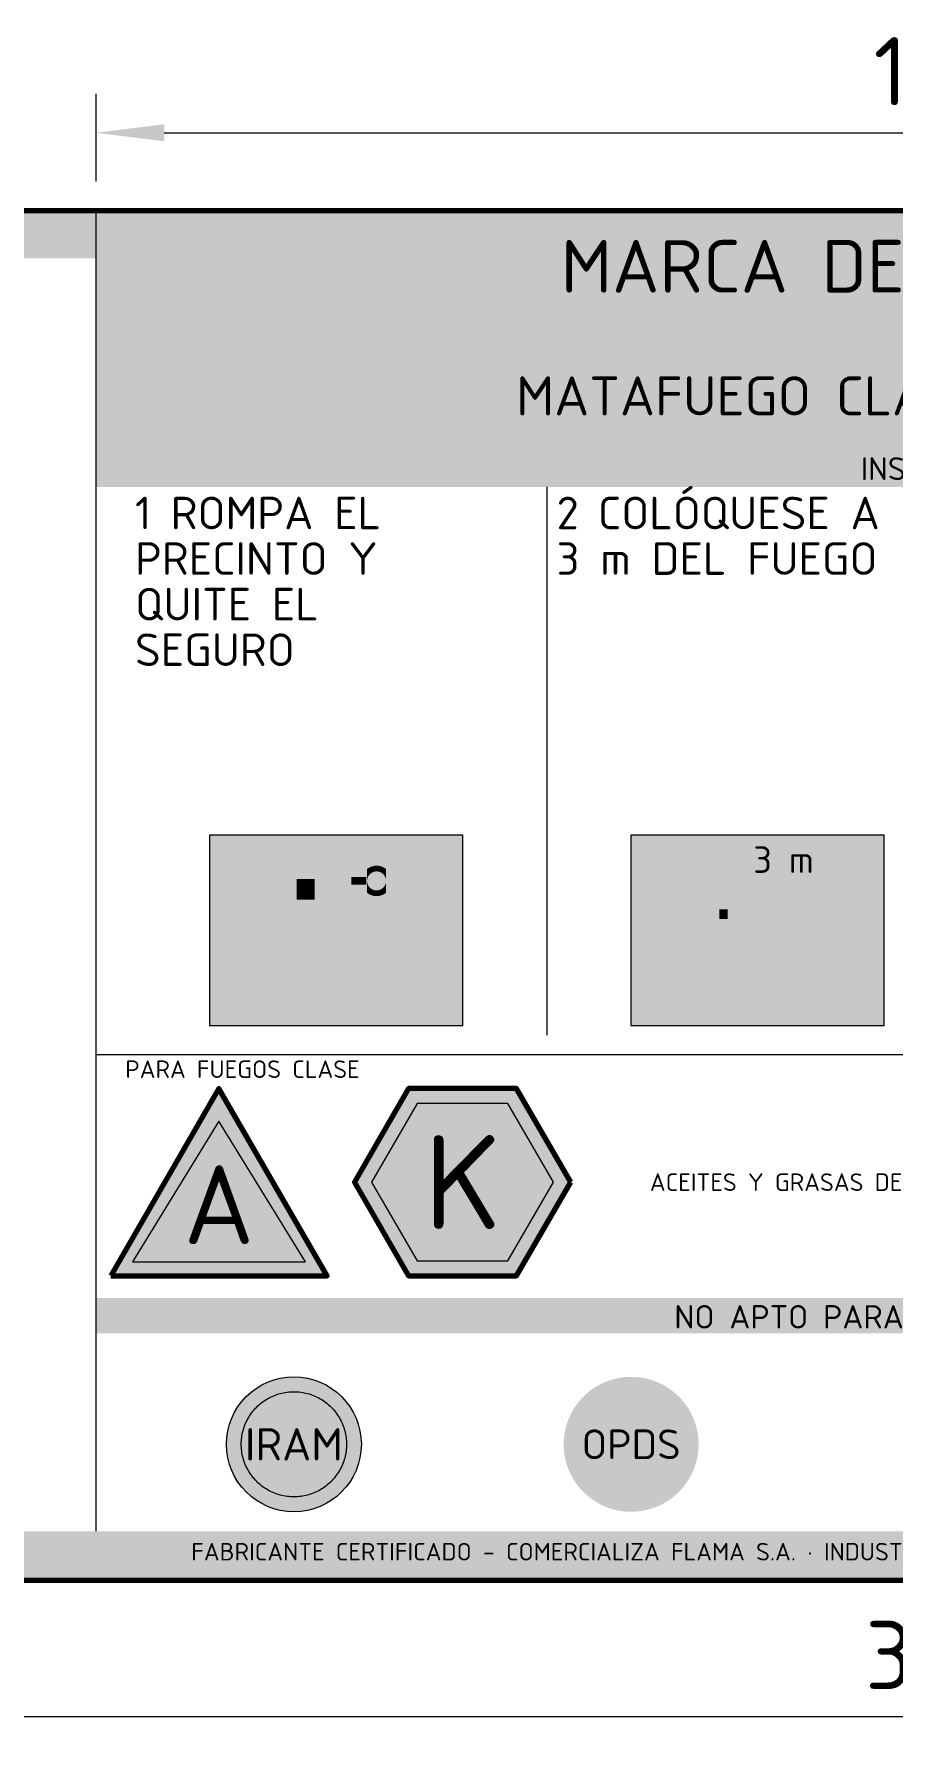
# Model space of a CAD drawing. Header units: millimetres. Extents: x 0 to 2382, y 0 to 420.
# Drawn here: x 1914.1 to 1958.1, y 254.4 to 342.7 of the extents above; entities that cross this region are included whole.
import ezdxf
from ezdxf.enums import TextEntityAlignment as Align

# ---------------------------------------------------------------- set-up
doc = ezdxf.new("R2010")
doc.units = ezdxf.units.MM
for name, color, linetype, lineweight in [('01-VISIBLE', 7, 'CONTINUOUS', 70), ('04-COTA', 3, 'CONTINUOUS', 18), ('08-FINA', 5, 'CONTINUOUS', 18), ('13-GRAFICA', 30, 'CONTINUOUS', 18)]:
    doc.layers.add(name, color=color, linetype=linetype, lineweight=lineweight)
doc.styles.add('ISO3098', font='isocpeur.ttf')
doc.dimstyles.new('FLAMA-IRAM', dxfattribs={"dimtxt": 3.5, "dimasz": 3.5, "dimexe": 2, "dimexo": 1.5, "dimgap": 1, "dimtad": 1, "dimdec": 1, "dimtxsty": 'ISO3098', "dimblk": 'IRAM_FLECHA', "dimblk1": 'IRAM_FLECHA', "dimblk2": 'IRAM_FLECHA', "dimcen": 2.5, "dimclrd": 256, "dimclre": 256, "dimclrt": 256, "dimazin": 3, "dimtfac": 1, "dimtmove": 0, "dimatfit": 3, "dimlwd": 18, "dimlwe": 18})

# ---------------------------------------------------------------- blocks, each defined once
blk = doc.blocks.new('IRAM_FLECHA')
blk.add_solid([(0, 0), (-1, 0.125), (-1, -0.125)])

msp = doc.modelspace()

# ---------------------------------------------------------------- hatches: boundary and pattern name
at = {"layer": '13-GRAFICA', "true_color": 0xffd200}
h = msp.add_hatch(color=7, dxfattribs=at)
h.dxf.hatch_style = 1
h.paths.add_polyline_path([(1917.232, 331.197), (1917.232, 333.632), (1872.465, 333.632), (1872.465, 331.197)])
h = msp.add_hatch(color=7, dxfattribs=at)
h.dxf.hatch_style = 1
h.paths.add_polyline_path([(2006.768, 321.332), (2006.768, 333.632), (1917.232, 333.632), (1917.232, 321.332)])
at = {"layer": '13-GRAFICA', "true_color": 0x191919}
h = msp.add_hatch(color=7, dxfattribs=at)
h.dxf.hatch_style = 1
h.paths.add_polyline_path([(2006.768, 319.46), (2006.768, 321.332), (1917.232, 321.332), (1917.232, 319.46)])
at = {"layer": '13-GRAFICA', "true_color": 0xffffff}
h = msp.add_hatch(color=7, dxfattribs=at)
h.dxf.hatch_style = 1
h.paths.add_polyline_path([(1936.049, 291.836), (1936.049, 301.586), (1923.049, 301.586), (1923.049, 291.836)])
h = msp.add_hatch(color=7, dxfattribs=at)
h.dxf.hatch_style = 1
h.paths.add_polyline_path([(1957.683, 291.836), (1957.683, 301.586), (1944.683, 301.586), (1944.683, 291.836)])
at = {"layer": '13-GRAFICA', "true_color": 0x191919}
h = msp.add_hatch(color=7, dxfattribs=at)
h.dxf.hatch_style = 1
h.paths.add_polyline_path([(1947.643, 292.835), (1947.644, 292.805), (1947.642, 292.776), (1947.637, 292.746), (1947.629, 292.717), (1947.618, 292.689), (1947.605, 292.663), (1947.589, 292.637), (1947.571, 292.614), (1947.551, 292.592), (1947.528, 292.572), (1947.504, 292.555), (1947.478, 292.54), (1947.451, 292.528), (1947.422, 292.518), (1947.393, 292.512), (1947.364, 292.508), (1947.334, 292.507), (1947.304, 292.509), (1947.275, 292.514), (1947.246, 292.522), (1947.218, 292.532), (1947.191, 292.546), (1947.166, 292.562), (1947.142, 292.58), (1947.12, 292.6), (1947.101, 292.623), (1947.084, 292.647), (1947.069, 292.673), (1947.056, 292.7), (1947.047, 292.728), (1946.389, 295.055), (1945.888, 292.747), (1945.88, 292.718), (1945.869, 292.69), (1945.856, 292.663), (1945.84, 292.638), (1945.822, 292.614), (1945.802, 292.592), (1945.779, 292.573), (1945.755, 292.555), (1945.729, 292.54), (1945.702, 292.528), (1945.674, 292.519), (1945.645, 292.512), (1945.615, 292.508), (1945.585, 292.507), (1945.555, 292.509), (1945.526, 292.514), (1945.497, 292.522), (1945.469, 292.532), (1945.442, 292.546), (1945.417, 292.561), (1945.393, 292.58), (1945.372, 292.6), (1945.352, 292.622), (1945.335, 292.647), (1945.32, 292.673), (1945.307, 292.7), (1945.298, 292.728), (1945.291, 292.757), (1945.287, 292.787), (1945.286, 292.817), (1945.288, 292.846), (1945.293, 292.876), (1945.993, 296.094), (1945.99, 296.098), (1945.971, 296.134), (1945.956, 296.172), (1945.944, 296.212), (1945.937, 296.252), (1945.933, 296.293), (1945.933, 296.334), (1946.086, 298.92), (1946.09, 298.961), (1946.098, 299.001), (1946.111, 299.04), (1946.127, 299.078), (1946.146, 299.114), (1946.17, 299.148), (1946.196, 299.179), (1946.225, 299.208), (1946.257, 299.234), (1946.292, 299.256), (1946.328, 299.275), (1946.33, 299.276), (1946.301, 299.302), (1946.261, 299.346), (1946.225, 299.394), (1946.195, 299.445), (1946.169, 299.499), (1946.149, 299.555), (1946.135, 299.613), (1946.126, 299.672), (1946.123, 299.732), (1946.126, 299.791), (1946.135, 299.85), (1946.149, 299.908), (1946.169, 299.965), (1946.195, 300.019), (1946.225, 300.07), (1946.261, 300.118), (1946.301, 300.162), (1946.345, 300.202), (1946.393, 300.238), (1946.444, 300.268), (1946.498, 300.294), (1946.555, 300.314), (1946.613, 300.328), (1946.672, 300.337), (1946.731, 300.34), (1946.791, 300.337), (1946.85, 300.328), (1946.908, 300.314), (1946.964, 300.294), (1947.018, 300.268), (1947.069, 300.238), (1947.117, 300.202), (1947.161, 300.162), (1947.202, 300.118), (1947.237, 300.07), (1947.268, 300.019), (1947.293, 299.965), (1947.313, 299.908), (1947.328, 299.85), (1947.337, 299.791), (1947.34, 299.732), (1947.337, 299.672), (1947.328, 299.613), (1947.313, 299.555), (1947.293, 299.499), (1947.268, 299.445), (1947.237, 299.394), (1947.202, 299.346), (1947.161, 299.302), (1947.117, 299.261), (1947.069, 299.226), (1947.018, 299.195), (1946.964, 299.17), (1946.908, 299.15), (1946.85, 299.135), (1946.846, 299.134), (1946.864, 299.107), (1946.883, 299.07), (1946.898, 299.032), (1946.91, 298.993), (1946.917, 298.953), (1946.921, 298.912), (1946.921, 298.871), (1946.887, 298.297), (1947.596, 297.315), (1948.524, 297.448), (1948.546, 297.45), (1948.569, 297.45), (1948.591, 297.448), (1948.613, 297.443), (1948.634, 297.437), (1948.655, 297.428), (1948.675, 297.417), (1948.693, 297.405), (1948.711, 297.39), (1948.726, 297.374), (1948.74, 297.357), (1948.753, 297.338), (1948.763, 297.319), (1948.772, 297.298), (1948.778, 297.276), (1948.782, 297.254), (1948.784, 297.232), (1948.784, 297.21), (1948.782, 297.187), (1948.777, 297.166), (1948.771, 297.144), (1948.762, 297.123), (1948.751, 297.104), (1948.739, 297.085), (1948.725, 297.068), (1948.709, 297.052), (1948.691, 297.038), (1948.673, 297.026), (1948.653, 297.015), (1948.632, 297.007), (1948.611, 297.001), (1948.589, 296.996), (1947.524, 296.844), (1947.502, 296.842), (1947.479, 296.842), (1947.457, 296.845), (1947.435, 296.849), (1947.413, 296.856), (1947.392, 296.865), (1947.372, 296.876), (1947.354, 296.888), (1947.337, 296.903), (1947.321, 296.919), (1947.307, 296.936), (1946.845, 297.577), (1946.769, 296.285), (1946.764, 296.244), (1946.756, 296.204), (1946.743, 296.165), (1946.727, 296.127), (1946.722, 296.117), (1947.632, 292.894), (1947.639, 292.865)])
h = msp.add_hatch(color=7, dxfattribs=at)
h.dxf.hatch_style = 1
h.paths.add_polyline_path([(1930.249, 300.225), (1930.267, 300.226), (1930.286, 300.226), (1930.304, 300.223), (1930.322, 300.219), (1930.34, 300.213), (1930.357, 300.205), (1930.373, 300.196), (1930.389, 300.185), (1930.403, 300.173), (1930.415, 300.159), (1930.427, 300.145), (1930.437, 300.129), (1930.445, 300.112), (1930.452, 300.095), (1930.456, 300.077), (1930.46, 300.058), (1930.461, 300.04), (1930.46, 300.021), (1930.458, 300.002), (1930.454, 299.984), (1930.448, 299.967), (1930.44, 299.95), (1930.431, 299.933), (1930.42, 299.918), (1930.408, 299.904), (1930.394, 299.891), (1930.379, 299.88), (1930.364, 299.87), (1930.347, 299.862), (1930.329, 299.855), (1930.311, 299.85), (1927.878, 299.318), (1927.859, 299.315), (1927.841, 299.314), (1927.822, 299.314), (1927.804, 299.316), (1927.785, 299.321), (1927.768, 299.327), (1927.751, 299.334), (1927.735, 299.344), (1927.719, 299.354), (1927.705, 299.367), (1927.692, 299.38), (1927.681, 299.395), (1927.671, 299.411), (1927.663, 299.428), (1927.656, 299.445), (1927.651, 299.463), (1927.648, 299.481), (1927.647, 299.5), (1927.648, 299.519), (1927.65, 299.537), (1927.654, 299.555), (1927.66, 299.573), (1927.668, 299.59), (1927.677, 299.606), (1927.688, 299.621), (1927.7, 299.635), (1927.714, 299.648), (1927.729, 299.66), (1927.744, 299.67), (1927.761, 299.678), (1927.778, 299.684), (1927.796, 299.689), (1930.23, 300.222)])
at = {"layer": '13-GRAFICA', "true_color": 0xffd200}
h = msp.add_hatch(color=7, dxfattribs=at)
h.dxf.hatch_style = 1
h.paths.add_polyline_path([(1930.329, 299.051), (1930.329, 299.441), (1931.109, 299.441), (1931.109, 299.051)])
at = {"layer": '13-GRAFICA', "true_color": 0x191919}
h = msp.add_hatch(color=7, dxfattribs=at)
h.dxf.hatch_style = 1
h.paths.add_polyline_path([(1931.134, 298.643), (1931.078, 298.695), (1931.026, 298.751), (1930.981, 298.813), (1930.941, 298.879), (1930.909, 298.948), (1930.883, 299.02), (1930.864, 299.094), (1930.853, 299.17), (1930.849, 299.246), (1930.853, 299.323), (1930.864, 299.398), (1930.883, 299.473), (1930.909, 299.545), (1930.941, 299.614), (1930.981, 299.68), (1931.026, 299.741), (1931.078, 299.798), (1931.134, 299.849), (1931.142, 299.855), (1931.142, 299.246), (1931.142, 298.638)])
h = msp.add_hatch(color=7, dxfattribs=at)
h.dxf.hatch_style = 1
h.paths.add_polyline_path([(1931.196, 299.895), (1931.262, 299.934), (1931.331, 299.967), (1931.403, 299.993), (1931.477, 300.011), (1931.553, 300.022), (1931.629, 300.026), (1931.706, 300.022), (1931.781, 300.011), (1931.856, 299.993), (1931.928, 299.967), (1931.997, 299.934), (1932.063, 299.895), (1932.117, 299.855), (1932.117, 299.246), (1932.114, 299.294), (1932.107, 299.341), (1932.096, 299.388), (1932.08, 299.433), (1932.059, 299.476), (1932.035, 299.517), (1932.006, 299.555), (1931.974, 299.591), (1931.938, 299.623), (1931.9, 299.652), (1931.859, 299.676), (1931.816, 299.697), (1931.771, 299.713), (1931.724, 299.724), (1931.677, 299.731), (1931.629, 299.734), (1931.581, 299.731), (1931.534, 299.724), (1931.488, 299.713), (1931.443, 299.697), (1931.399, 299.676), (1931.358, 299.652), (1931.32, 299.623), (1931.285, 299.591), (1931.252, 299.555), (1931.224, 299.517), (1931.199, 299.476), (1931.179, 299.433), (1931.163, 299.388), (1931.151, 299.341), (1931.144, 299.294), (1931.142, 299.246), (1931.142, 299.855)])
h = msp.add_hatch(color=7, dxfattribs=at)
h.dxf.hatch_style = 1
h.paths.add_polyline_path([(1932.376, 299.02), (1932.35, 298.948), (1932.317, 298.879), (1932.278, 298.813), (1932.232, 298.751), (1932.181, 298.695), (1932.124, 298.643), (1932.117, 298.638), (1932.117, 299.246), (1932.117, 299.855), (1932.124, 299.849), (1932.181, 299.798), (1932.232, 299.741), (1932.278, 299.68), (1932.317, 299.614), (1932.35, 299.545), (1932.376, 299.473), (1932.394, 299.398), (1932.405, 299.323), (1932.409, 299.246), (1932.405, 299.17), (1932.394, 299.094)])
at = {"layer": '13-GRAFICA', "true_color": 0xc81e2d}
h = msp.add_hatch(color=7, dxfattribs=at)
h.dxf.hatch_style = 1
h.paths.add_polyline_path([(1932.653, 299.076), (1932.636, 299.079), (1932.62, 299.083), (1932.604, 299.089), (1932.589, 299.096), (1932.574, 299.104), (1932.561, 299.114), (1932.549, 299.126), (1932.537, 299.138), (1932.527, 299.151), (1932.519, 299.166), (1932.512, 299.181), (1932.506, 299.197), (1932.502, 299.213), (1932.499, 299.23), (1932.499, 299.246), (1932.499, 299.263), (1932.502, 299.28), (1932.506, 299.296), (1932.512, 299.312), (1932.519, 299.327), (1932.527, 299.341), (1932.537, 299.354), (1932.549, 299.367), (1932.561, 299.378), (1932.574, 299.388), (1932.589, 299.397), (1932.604, 299.404), (1932.62, 299.41), (1932.636, 299.414), (1932.653, 299.416), (1932.669, 299.417), (1934.489, 299.417), (1934.489, 299.734), (1935.269, 299.246), (1934.489, 298.759), (1934.489, 299.076), (1932.669, 299.076)])
at = {"layer": '13-GRAFICA', "true_color": 0xcba23e}
h = msp.add_hatch(color=7, dxfattribs=at)
h.dxf.hatch_style = 1
h.paths.add_polyline_path([(1927.533, 298.287), (1927.533, 299.352), (1928.446, 299.352), (1928.446, 298.287)])
at = {"layer": '13-GRAFICA', "true_color": 0x191919}
h = msp.add_hatch(color=7, dxfattribs=at)
h.dxf.hatch_style = 1
h.paths.add_polyline_path([(1929.892, 298.612), (1929.909, 298.604), (1929.925, 298.593), (1929.94, 298.581), (1929.954, 298.568), (1929.966, 298.554), (1929.977, 298.538), (1929.986, 298.521), (1929.993, 298.503), (1929.999, 298.485), (1930.003, 298.467), (1930.004, 298.448), (1930.156, 295.101), (1930.156, 295.083), (1930.154, 295.064), (1930.151, 295.046), (1930.145, 295.028), (1930.138, 295.011), (1930.129, 294.994), (1930.119, 294.979), (1930.107, 294.965), (1930.094, 294.951), (1930.079, 294.94), (1930.064, 294.929), (1930.047, 294.921), (1930.03, 294.913), (1930.012, 294.908), (1929.994, 294.905), (1929.975, 294.903), (1929.957, 294.903), (1929.938, 294.905), (1929.92, 294.908), (1929.902, 294.914), (1929.885, 294.921), (1929.868, 294.93), (1929.853, 294.94), (1929.838, 294.952), (1929.825, 294.966), (1929.813, 294.98), (1929.803, 294.996), (1929.794, 295.012), (1929.787, 295.029), (1929.782, 295.047), (1929.778, 295.066), (1929.777, 295.084), (1929.63, 298.3), (1928.385, 298.715), (1928.368, 298.722), (1928.351, 298.73), (1928.336, 298.74), (1928.321, 298.752), (1928.307, 298.764), (1928.295, 298.779), (1928.285, 298.794), (1928.275, 298.81), (1928.268, 298.827), (1928.262, 298.845), (1928.258, 298.863), (1928.256, 298.882), (1928.255, 298.9), (1928.257, 298.919), (1928.26, 298.937), (1928.265, 298.955), (1928.272, 298.973), (1928.28, 298.989), (1928.29, 299.005), (1928.302, 299.02), (1928.315, 299.033), (1928.329, 299.045), (1928.344, 299.056), (1928.361, 299.065), (1928.378, 299.073), (1928.395, 299.079), (1928.414, 299.083), (1928.432, 299.085), (1928.451, 299.085), (1928.469, 299.084), (1928.488, 299.081), (1928.506, 299.076), (1929.875, 298.619)])
h = msp.add_hatch(color=7, dxfattribs=at)
h.dxf.hatch_style = 1
h.paths.add_polyline_path([(1932.063, 298.598), (1931.997, 298.558), (1931.928, 298.526), (1931.856, 298.5), (1931.781, 298.481), (1931.706, 298.47), (1931.629, 298.466), (1931.553, 298.47), (1931.477, 298.481), (1931.403, 298.5), (1931.331, 298.526), (1931.262, 298.558), (1931.196, 298.598), (1931.142, 298.638), (1931.142, 299.246), (1931.144, 299.198), (1931.151, 299.151), (1931.163, 299.105), (1931.179, 299.06), (1931.199, 299.016), (1931.224, 298.975), (1931.252, 298.937), (1931.285, 298.902), (1931.32, 298.869), (1931.358, 298.841), (1931.399, 298.816), (1931.443, 298.796), (1931.488, 298.78), (1931.534, 298.768), (1931.581, 298.761), (1931.629, 298.759), (1931.677, 298.761), (1931.724, 298.768), (1931.771, 298.78), (1931.816, 298.796), (1931.859, 298.816), (1931.9, 298.841), (1931.938, 298.869), (1931.974, 298.902), (1932.006, 298.937), (1932.035, 298.975), (1932.059, 299.016), (1932.08, 299.06), (1932.096, 299.105), (1932.107, 299.151), (1932.114, 299.198), (1932.117, 299.246), (1932.117, 298.638)])
h = msp.add_hatch(color=7, dxfattribs=at)
h.dxf.hatch_style = 1
h.paths.add_polyline_path([(1950.013, 298.954), (1955.018, 298.954), (1955.018, 299.149), (1955.408, 298.954), (1955.603, 298.954), (1955.613, 298.953), (1955.622, 298.952), (1955.631, 298.95), (1955.64, 298.946), (1955.649, 298.942), (1955.657, 298.937), (1955.665, 298.932), (1955.672, 298.925), (1955.678, 298.918), (1955.684, 298.91), (1955.689, 298.902), (1955.693, 298.894), (1955.696, 298.885), (1955.699, 298.875), (1955.7, 298.866), (1955.701, 298.856), (1955.7, 298.847), (1955.699, 298.837), (1955.696, 298.828), (1955.693, 298.819), (1955.689, 298.81), (1955.684, 298.802), (1955.678, 298.794), (1955.672, 298.787), (1955.665, 298.781), (1955.657, 298.775), (1955.649, 298.77), (1955.64, 298.766), (1955.631, 298.763), (1955.622, 298.761), (1955.613, 298.759), (1955.603, 298.759), (1955.408, 298.759), (1955.018, 298.564), (1955.018, 298.759), (1950.013, 298.759), (1950.013, 298.564), (1949.623, 298.759), (1949.428, 298.759), (1949.419, 298.759), (1949.409, 298.761), (1949.4, 298.763), (1949.391, 298.766), (1949.382, 298.77), (1949.374, 298.775), (1949.366, 298.781), (1949.359, 298.787), (1949.353, 298.794), (1949.347, 298.802), (1949.342, 298.81), (1949.338, 298.819), (1949.335, 298.828), (1949.332, 298.837), (1949.331, 298.847), (1949.331, 298.856), (1949.331, 298.866), (1949.332, 298.875), (1949.335, 298.885), (1949.338, 298.894), (1949.342, 298.902), (1949.347, 298.91), (1949.353, 298.918), (1949.359, 298.925), (1949.366, 298.932), (1949.374, 298.937), (1949.382, 298.942), (1949.391, 298.946), (1949.4, 298.95), (1949.409, 298.952), (1949.419, 298.953), (1949.428, 298.954), (1949.623, 298.954), (1950.013, 299.149)])
at = {"layer": '13-GRAFICA', "true_color": 0xc4c8ce}
h = msp.add_hatch(color=7, dxfattribs=at)
h.dxf.hatch_style = 1
h.paths.add_polyline_path([(1926.696, 292.811), (1926.696, 297.526), (1926.703, 297.615), (1926.721, 297.703), (1926.752, 297.789), (1926.795, 297.873), (1926.849, 297.953), (1926.914, 298.029), (1926.99, 298.1), (1927.075, 298.166), (1927.169, 298.226), (1927.271, 298.279), (1927.38, 298.324), (1927.494, 298.362), (1927.614, 298.392), (1927.737, 298.414), (1927.863, 298.427), (1927.989, 298.431), (1928.116, 298.427), (1928.241, 298.414), (1928.365, 298.392), (1928.484, 298.362), (1928.599, 298.324), (1928.707, 298.279), (1928.809, 298.226), (1928.903, 298.166), (1928.989, 298.1), (1929.064, 298.029), (1929.129, 297.953), (1929.184, 297.873), (1929.226, 297.789), (1929.257, 297.703), (1929.276, 297.615), (1929.282, 297.526), (1929.282, 292.811)])
at = {"layer": '13-GRAFICA', "true_color": 0xcba23e}
h = msp.add_hatch(color=7, dxfattribs=at)
h.dxf.hatch_style = 1
h.paths.add_polyline_path([(1949.217, 297.288), (1949.217, 297.78), (1949.639, 297.78), (1949.639, 297.288)])
at = {"layer": '13-GRAFICA', "true_color": 0x191919}
h = msp.add_hatch(color=7, dxfattribs=at)
h.dxf.hatch_style = 1
h.paths.add_polyline_path([(1950.471, 298.183), (1950.479, 298.183), (1950.488, 298.183), (1950.497, 298.182), (1950.505, 298.18), (1950.513, 298.177), (1950.521, 298.174), (1950.528, 298.17), (1950.535, 298.165), (1950.542, 298.159), (1950.548, 298.153), (1950.553, 298.146), (1950.558, 298.139), (1950.561, 298.131), (1950.565, 298.123), (1950.567, 298.114), (1950.568, 298.106), (1950.569, 298.097), (1950.569, 298.089), (1950.567, 298.08), (1950.566, 298.072), (1950.563, 298.064), (1950.559, 298.056), (1950.555, 298.048), (1950.55, 298.041), (1950.544, 298.035), (1950.538, 298.029), (1950.531, 298.024), (1950.524, 298.019), (1950.516, 298.015), (1950.508, 298.012), (1950.5, 298.01), (1949.377, 297.764), (1949.368, 297.763), (1949.36, 297.762), (1949.351, 297.763), (1949.342, 297.764), (1949.334, 297.766), (1949.326, 297.768), (1949.318, 297.772), (1949.311, 297.776), (1949.304, 297.781), (1949.297, 297.787), (1949.291, 297.793), (1949.286, 297.8), (1949.281, 297.807), (1949.277, 297.815), (1949.274, 297.823), (1949.272, 297.831), (1949.271, 297.84), (1949.27, 297.848), (1949.27, 297.857), (1949.272, 297.866), (1949.273, 297.874), (1949.276, 297.882), (1949.28, 297.89), (1949.284, 297.897), (1949.289, 297.904), (1949.295, 297.911), (1949.301, 297.917), (1949.308, 297.922), (1949.315, 297.927), (1949.323, 297.93), (1949.331, 297.934), (1949.339, 297.936), (1950.462, 298.181)])
h = msp.add_hatch(color=7, dxfattribs=at)
h.dxf.hatch_style = 1
h.paths.add_polyline_path([(1950.306, 297.439), (1950.314, 297.435), (1950.322, 297.43), (1950.329, 297.424), (1950.335, 297.418), (1950.34, 297.412), (1950.345, 297.404), (1950.35, 297.397), (1950.353, 297.388), (1950.356, 297.38), (1950.357, 297.371), (1950.358, 297.363), (1950.428, 295.818), (1950.428, 295.81), (1950.427, 295.801), (1950.426, 295.793), (1950.423, 295.784), (1950.42, 295.776), (1950.416, 295.769), (1950.411, 295.762), (1950.405, 295.755), (1950.399, 295.749), (1950.393, 295.744), (1950.386, 295.739), (1950.378, 295.735), (1950.37, 295.732), (1950.362, 295.729), (1950.353, 295.727), (1950.345, 295.727), (1950.336, 295.727), (1950.327, 295.727), (1950.319, 295.729), (1950.311, 295.732), (1950.303, 295.735), (1950.295, 295.739), (1950.288, 295.744), (1950.282, 295.749), (1950.275, 295.756), (1950.27, 295.762), (1950.265, 295.769), (1950.261, 295.777), (1950.258, 295.785), (1950.255, 295.793), (1950.254, 295.802), (1950.253, 295.81), (1950.186, 297.294), (1949.611, 297.486), (1949.603, 297.489), (1949.595, 297.493), (1949.588, 297.498), (1949.581, 297.503), (1949.575, 297.509), (1949.569, 297.515), (1949.564, 297.522), (1949.56, 297.53), (1949.557, 297.538), (1949.554, 297.546), (1949.552, 297.554), (1949.551, 297.563), (1949.551, 297.572), (1949.552, 297.58), (1949.553, 297.589), (1949.555, 297.597), (1949.559, 297.605), (1949.562, 297.613), (1949.567, 297.62), (1949.572, 297.627), (1949.578, 297.633), (1949.585, 297.639), (1949.592, 297.643), (1949.599, 297.648), (1949.607, 297.651), (1949.615, 297.654), (1949.624, 297.656), (1949.632, 297.657), (1949.641, 297.657), (1949.65, 297.656), (1949.658, 297.655), (1949.666, 297.652), (1950.298, 297.442)])
at = {"layer": '13-GRAFICA', "true_color": 0xc4c8ce}
h = msp.add_hatch(color=7, dxfattribs=at)
h.dxf.hatch_style = 1
h.paths.add_polyline_path([(1948.831, 294.761), (1948.831, 296.937), (1948.834, 296.978), (1948.843, 297.019), (1948.857, 297.059), (1948.877, 297.097), (1948.902, 297.134), (1948.932, 297.169), (1948.967, 297.202), (1949.006, 297.233), (1949.05, 297.26), (1949.097, 297.285), (1949.147, 297.306), (1949.2, 297.323), (1949.255, 297.337), (1949.312, 297.347), (1949.37, 297.353), (1949.428, 297.355), (1949.487, 297.353), (1949.544, 297.347), (1949.601, 297.337), (1949.656, 297.323), (1949.709, 297.306), (1949.76, 297.285), (1949.807, 297.26), (1949.85, 297.233), (1949.889, 297.202), (1949.924, 297.169), (1949.954, 297.134), (1949.979, 297.097), (1949.999, 297.059), (1950.013, 297.019), (1950.022, 296.978), (1950.025, 296.937), (1950.025, 294.761)])
at = {"layer": '13-GRAFICA', "true_color": 0xe63c14}
h = msp.add_hatch(color=7, dxfattribs=at)
h.dxf.hatch_style = 1
h.paths.add_polyline_path([(1954.362, 292.689), (1954.35, 292.691), (1954.338, 292.694), (1954.326, 292.698), (1954.315, 292.704), (1954.304, 292.711), (1954.294, 292.718), (1954.285, 292.727), (1954.277, 292.736), (1954.27, 292.747), (1954.264, 292.758), (1954.259, 292.769), (1953.932, 293.67), (1953.928, 293.682), (1953.925, 293.694), (1953.924, 293.707), (1953.924, 293.719), (1953.926, 293.732), (1953.928, 293.744), (1953.932, 293.756), (1953.937, 293.767), (1954.347, 294.586), (1954.352, 294.597), (1954.359, 294.606), (1954.367, 294.615), (1954.376, 294.624), (1954.385, 294.631), (1954.395, 294.638), (1954.406, 294.643), (1954.417, 294.648), (1954.429, 294.651), (1954.441, 294.653), (1954.453, 294.654), (1954.465, 294.654), (1954.476, 294.652), (1954.488, 294.65), (1954.5, 294.646), (1954.511, 294.641), (1954.521, 294.636), (1954.531, 294.629), (1954.54, 294.621), (1954.549, 294.612), (1954.556, 294.603), (1954.563, 294.593), (1954.697, 294.362), (1954.952, 295.38), (1954.955, 295.392), (1954.96, 295.403), (1954.965, 295.413), (1954.972, 295.423), (1954.98, 295.433), (1954.988, 295.441), (1954.998, 295.449), (1955.008, 295.456), (1955.019, 295.461), (1955.03, 295.466), (1955.042, 295.469), (1955.053, 295.472), (1955.066, 295.473), (1955.078, 295.473), (1955.09, 295.471), (1955.102, 295.469), (1955.113, 295.465), (1955.124, 295.461), (1955.135, 295.455), (1955.145, 295.448), (1955.154, 295.44), (1955.163, 295.432), (1955.17, 295.422), (1955.515, 294.945), (1955.727, 296.919), (1955.729, 296.931), (1955.732, 296.943), (1955.736, 296.955), (1955.741, 296.966), (1955.748, 296.976), (1955.755, 296.986), (1955.764, 296.995), (1955.773, 297.003), (1955.783, 297.01), (1955.794, 297.016), (1955.805, 297.021), (1955.816, 297.025), (1955.828, 297.027), (1955.841, 297.029), (1955.853, 297.029), (1955.865, 297.028), (1955.877, 297.026), (1955.889, 297.022), (1955.9, 297.018), (1955.911, 297.012), (1955.921, 297.005), (1955.931, 296.998), (1955.94, 296.989), (1955.947, 296.979), (1955.954, 296.969), (1955.96, 296.958), (1955.965, 296.947), (1955.968, 296.935), (1956.348, 295.383), (1956.562, 295.741), (1956.569, 295.751), (1956.577, 295.76), (1956.585, 295.769), (1956.595, 295.776), (1956.605, 295.783), (1956.615, 295.789), (1956.626, 295.793), (1956.638, 295.797), (1956.65, 295.799), (1956.662, 295.8), (1956.674, 295.8), (1956.686, 295.799), (1956.698, 295.797), (1956.709, 295.793), (1956.72, 295.789), (1956.731, 295.783), (1956.741, 295.776), (1956.75, 295.769), (1956.759, 295.76), (1956.766, 295.751), (1956.773, 295.741), (1956.779, 295.73), (1956.783, 295.719), (1956.787, 295.708), (1957.196, 294.07), (1957.199, 294.059), (1957.2, 294.048), (1957.2, 294.037), (1957.199, 294.026), (1957.198, 294.016), (1956.952, 292.787), (1956.949, 292.775), (1956.945, 292.764), (1956.94, 292.753), (1956.934, 292.743), (1956.926, 292.733), (1956.918, 292.724), (1956.909, 292.716), (1956.9, 292.709), (1956.889, 292.703), (1956.879, 292.698), (1956.867, 292.694), (1956.856, 292.691), (1956.844, 292.689), (1956.832, 292.688), (1954.375, 292.688)])
at = {"layer": '13-GRAFICA', "true_color": 0xffbe00}
h = msp.add_hatch(color=7, dxfattribs=at)
h.dxf.hatch_style = 1
h.paths.add_polyline_path([(1954.921, 292.738), (1954.914, 292.739), (1954.907, 292.741), (1954.901, 292.744), (1954.894, 292.747), (1954.889, 292.751), (1954.883, 292.755), (1954.878, 292.761), (1954.874, 292.766), (1954.87, 292.773), (1954.867, 292.779), (1954.864, 292.786), (1954.684, 293.327), (1954.682, 293.334), (1954.68, 293.341), (1954.68, 293.349), (1954.68, 293.356), (1954.681, 293.363), (1954.682, 293.371), (1954.684, 293.378), (1954.687, 293.385), (1954.912, 293.876), (1954.915, 293.882), (1954.919, 293.888), (1954.923, 293.894), (1954.928, 293.899), (1954.933, 293.903), (1954.939, 293.907), (1954.945, 293.91), (1954.951, 293.913), (1954.957, 293.915), (1954.964, 293.916), (1954.97, 293.917), (1954.977, 293.917), (1954.983, 293.916), (1954.99, 293.914), (1954.996, 293.912), (1955.002, 293.909), (1955.008, 293.906), (1955.013, 293.902), (1955.018, 293.897), (1955.023, 293.892), (1955.027, 293.886), (1955.031, 293.88), (1955.105, 293.742), (1955.245, 294.352), (1955.247, 294.359), (1955.249, 294.366), (1955.252, 294.373), (1955.256, 294.379), (1955.26, 294.384), (1955.265, 294.389), (1955.27, 294.394), (1955.276, 294.398), (1955.282, 294.401), (1955.288, 294.404), (1955.294, 294.406), (1955.301, 294.408), (1955.307, 294.408), (1955.314, 294.408), (1955.321, 294.407), (1955.327, 294.406), (1955.334, 294.404), (1955.34, 294.401), (1955.346, 294.397), (1955.351, 294.393), (1955.356, 294.389), (1955.361, 294.383), (1955.365, 294.378), (1955.555, 294.091), (1955.671, 295.276), (1955.672, 295.283), (1955.674, 295.29), (1955.676, 295.297), (1955.679, 295.304), (1955.683, 295.31), (1955.687, 295.316), (1955.691, 295.321), (1955.696, 295.326), (1955.702, 295.33), (1955.708, 295.334), (1955.714, 295.337), (1955.72, 295.339), (1955.727, 295.341), (1955.734, 295.342), (1955.74, 295.342), (1955.747, 295.341), (1955.754, 295.34), (1955.76, 295.338), (1955.767, 295.335), (1955.773, 295.332), (1955.778, 295.328), (1955.783, 295.323), (1955.788, 295.318), (1955.792, 295.312), (1955.796, 295.306), (1955.799, 295.3), (1955.802, 295.293), (1955.804, 295.286), (1956.013, 294.354), (1956.131, 294.569), (1956.134, 294.575), (1956.139, 294.581), (1956.143, 294.586), (1956.148, 294.59), (1956.154, 294.594), (1956.16, 294.598), (1956.166, 294.601), (1956.172, 294.603), (1956.179, 294.604), (1956.185, 294.605), (1956.192, 294.605), (1956.199, 294.604), (1956.205, 294.603), (1956.211, 294.601), (1956.218, 294.598), (1956.223, 294.594), (1956.229, 294.59), (1956.234, 294.586), (1956.239, 294.581), (1956.243, 294.575), (1956.247, 294.569), (1956.25, 294.563), (1956.252, 294.556), (1956.254, 294.549), (1956.479, 293.566), (1956.481, 293.56), (1956.481, 293.553), (1956.481, 293.547), (1956.481, 293.54), (1956.48, 293.534), (1956.345, 292.797), (1956.343, 292.79), (1956.341, 292.783), (1956.338, 292.776), (1956.335, 292.77), (1956.331, 292.764), (1956.327, 292.759), (1956.322, 292.754), (1956.316, 292.75), (1956.311, 292.746), (1956.305, 292.743), (1956.298, 292.741), (1956.292, 292.739), (1956.285, 292.738), (1956.279, 292.738), (1954.927, 292.738)])
at = {"layer": '13-GRAFICA', "true_color": 0x009146}
h = msp.add_hatch(color=7, dxfattribs=at)
h.dxf.hatch_style = 1
h.paths.add_polyline_path([(1917.989, 278.981), (1929.091, 278.981), (1923.54, 288.596)])
at = {"layer": '13-GRAFICA', "true_color": 0x191919}
h = msp.add_hatch(color=7, dxfattribs=at)
h.dxf.hatch_style = 1
h.paths.add_polyline_path([(1941.591, 283.789), (1938.815, 288.596), (1933.264, 288.596), (1930.488, 283.789), (1933.264, 278.981), (1938.815, 278.981)])
at = {"layer": '13-GRAFICA', "true_color": 0xc81e2d}
h = msp.add_hatch(color=7, dxfattribs=at)
h.dxf.hatch_style = 1
h.paths.add_polyline_path([(2006.768, 276.041), (2006.768, 277.841), (1917.232, 277.841), (1917.232, 276.041)])
at = {"layer": '13-GRAFICA', "true_color": 0x005eaa}
h = msp.add_hatch(color=7, dxfattribs=at)
h.dxf.hatch_style = 1
h.paths.add_polyline_path([(1930.847, 270.34), (1930.845, 270.227), (1930.84, 270.113), (1930.831, 270), (1930.818, 269.888), (1930.801, 269.776), (1930.781, 269.664), (1930.757, 269.554), (1930.729, 269.444), (1930.698, 269.335), (1930.664, 269.227), (1930.625, 269.12), (1930.584, 269.015), (1930.539, 268.911), (1930.49, 268.809), (1930.439, 268.708), (1930.384, 268.609), (1930.325, 268.512), (1930.264, 268.417), (1930.199, 268.324), (1930.132, 268.233), (1930.062, 268.144), (1929.988, 268.057), (1929.912, 267.974), (1929.833, 267.892), (1929.752, 267.813), (1929.668, 267.737), (1929.582, 267.664), (1929.493, 267.594), (1929.402, 267.526), (1929.309, 267.462), (1929.214, 267.4), (1929.117, 267.342), (1929.018, 267.287), (1928.917, 267.235), (1928.814, 267.187), (1928.71, 267.142), (1928.605, 267.1), (1928.498, 267.062), (1928.391, 267.027), (1928.282, 266.996), (1928.172, 266.969), (1928.061, 266.945), (1927.95, 266.925), (1927.838, 266.908), (1927.725, 266.895), (1927.612, 266.886), (1927.499, 266.88), (1927.386, 266.878), (1927.273, 266.88), (1927.159, 266.886), (1927.047, 266.895), (1926.934, 266.908), (1926.822, 266.925), (1926.711, 266.945), (1926.6, 266.969), (1926.49, 266.996), (1926.381, 267.027), (1926.273, 267.062), (1926.167, 267.1), (1926.061, 267.142), (1925.957, 267.187), (1925.855, 267.235), (1925.754, 267.287), (1925.655, 267.342), (1925.558, 267.4), (1925.463, 267.462), (1925.37, 267.526), (1925.279, 267.594), (1925.19, 267.664), (1925.104, 267.737), (1925.02, 267.813), (1924.938, 267.892), (1924.859, 267.974), (1924.783, 268.057), (1924.71, 268.144), (1924.64, 268.233), (1924.572, 268.324), (1924.508, 268.417), (1924.446, 268.512), (1924.388, 268.609), (1924.333, 268.708), (1924.281, 268.809), (1924.233, 268.911), (1924.188, 269.015), (1924.146, 269.12), (1924.108, 269.227), (1924.073, 269.335), (1924.042, 269.444), (1924.015, 269.554), (1923.991, 269.664), (1923.971, 269.776), (1923.954, 269.888), (1923.941, 270), (1923.932, 270.113), (1923.926, 270.227), (1923.924, 270.34), (1923.926, 270.453), (1923.932, 270.566), (1923.941, 270.679), (1923.954, 270.792), (1923.971, 270.904), (1923.991, 271.015), (1924.015, 271.126), (1924.042, 271.236), (1924.073, 271.345), (1924.108, 271.452), (1924.146, 271.559), (1924.188, 271.664), (1924.233, 271.768), (1924.281, 271.871), (1924.333, 271.971), (1924.388, 272.07), (1924.446, 272.168), (1924.508, 272.263), (1924.572, 272.356), (1924.64, 272.447), (1924.71, 272.536), (1924.783, 272.622), (1924.859, 272.706), (1924.938, 272.787), (1925.02, 272.866), (1925.104, 272.942), (1925.19, 273.015), (1925.279, 273.086), (1925.37, 273.153), (1925.463, 273.218), (1925.558, 273.279), (1925.655, 273.337), (1925.754, 273.392), (1925.855, 273.444), (1925.957, 273.493), (1926.061, 273.538), (1926.167, 273.579), (1926.273, 273.617), (1926.381, 273.652), (1926.49, 273.683), (1926.6, 273.711), (1926.711, 273.735), (1926.822, 273.755), (1926.934, 273.772), (1927.047, 273.785), (1927.159, 273.794), (1927.273, 273.799), (1927.386, 273.801), (1927.499, 273.799), (1927.612, 273.794), (1927.725, 273.785), (1927.838, 273.772), (1927.95, 273.755), (1928.061, 273.735), (1928.172, 273.711), (1928.282, 273.683), (1928.391, 273.652), (1928.498, 273.617), (1928.605, 273.579), (1928.71, 273.538), (1928.814, 273.493), (1928.917, 273.444), (1929.018, 273.392), (1929.117, 273.337), (1929.214, 273.279), (1929.309, 273.218), (1929.402, 273.153), (1929.493, 273.086), (1929.582, 273.015), (1929.668, 272.942), (1929.752, 272.866), (1929.833, 272.787), (1929.912, 272.706), (1929.988, 272.622), (1930.062, 272.536), (1930.132, 272.447), (1930.199, 272.356), (1930.264, 272.263), (1930.325, 272.168), (1930.384, 272.07), (1930.439, 271.971), (1930.49, 271.871), (1930.539, 271.768), (1930.584, 271.664), (1930.625, 271.559), (1930.664, 271.452), (1930.698, 271.345), (1930.729, 271.236), (1930.757, 271.126), (1930.781, 271.015), (1930.801, 270.904), (1930.818, 270.792), (1930.831, 270.679), (1930.84, 270.566), (1930.845, 270.453)])
at = {"layer": '13-GRAFICA', "true_color": 0x009146}
h = msp.add_hatch(color=7, dxfattribs=at)
h.dxf.hatch_style = 1
h.paths.add_polyline_path([(1948.154, 270.34), (1948.152, 270.227), (1948.147, 270.113), (1948.138, 270), (1948.125, 269.888), (1948.108, 269.776), (1948.088, 269.664), (1948.064, 269.554), (1948.036, 269.444), (1948.005, 269.335), (1947.971, 269.227), (1947.932, 269.12), (1947.891, 269.015), (1947.846, 268.911), (1947.797, 268.809), (1947.746, 268.708), (1947.691, 268.609), (1947.632, 268.512), (1947.571, 268.417), (1947.507, 268.324), (1947.439, 268.233), (1947.369, 268.144), (1947.295, 268.057), (1947.219, 267.974), (1947.141, 267.892), (1947.059, 267.813), (1946.975, 267.737), (1946.889, 267.664), (1946.8, 267.594), (1946.709, 267.526), (1946.616, 267.462), (1946.521, 267.4), (1946.424, 267.342), (1946.325, 267.287), (1946.224, 267.235), (1946.121, 267.187), (1946.018, 267.142), (1945.912, 267.1), (1945.806, 267.062), (1945.698, 267.027), (1945.589, 266.996), (1945.479, 266.969), (1945.368, 266.945), (1945.257, 266.925), (1945.145, 266.908), (1945.032, 266.895), (1944.919, 266.886), (1944.806, 266.88), (1944.693, 266.878), (1944.58, 266.88), (1944.467, 266.886), (1944.354, 266.895), (1944.241, 266.908), (1944.129, 266.925), (1944.018, 266.945), (1943.907, 266.969), (1943.797, 266.996), (1943.688, 267.027), (1943.58, 267.062), (1943.474, 267.1), (1943.368, 267.142), (1943.264, 267.187), (1943.162, 267.235), (1943.061, 267.287), (1942.962, 267.342), (1942.865, 267.4), (1942.77, 267.462), (1942.677, 267.526), (1942.586, 267.594), (1942.497, 267.664), (1942.411, 267.737), (1942.327, 267.813), (1942.245, 267.892), (1942.167, 267.974), (1942.09, 268.057), (1942.017, 268.144), (1941.947, 268.233), (1941.879, 268.324), (1941.815, 268.417), (1941.753, 268.512), (1941.695, 268.609), (1941.64, 268.708), (1941.588, 268.809), (1941.54, 268.911), (1941.495, 269.015), (1941.453, 269.12), (1941.415, 269.227), (1941.381, 269.335), (1941.349, 269.444), (1941.322, 269.554), (1941.298, 269.664), (1941.278, 269.776), (1941.261, 269.888), (1941.248, 270), (1941.239, 270.113), (1941.233, 270.227), (1941.232, 270.34), (1941.233, 270.453), (1941.239, 270.566), (1941.248, 270.679), (1941.261, 270.792), (1941.278, 270.904), (1941.298, 271.015), (1941.322, 271.126), (1941.349, 271.236), (1941.381, 271.345), (1941.415, 271.452), (1941.453, 271.559), (1941.495, 271.664), (1941.54, 271.768), (1941.588, 271.871), (1941.64, 271.971), (1941.695, 272.07), (1941.753, 272.168), (1941.815, 272.263), (1941.879, 272.356), (1941.947, 272.447), (1942.017, 272.536), (1942.09, 272.622), (1942.167, 272.706), (1942.245, 272.787), (1942.327, 272.866), (1942.411, 272.942), (1942.497, 273.015), (1942.586, 273.086), (1942.677, 273.153), (1942.77, 273.218), (1942.865, 273.279), (1942.962, 273.337), (1943.061, 273.392), (1943.162, 273.444), (1943.264, 273.493), (1943.368, 273.538), (1943.474, 273.579), (1943.58, 273.617), (1943.688, 273.652), (1943.797, 273.683), (1943.907, 273.711), (1944.018, 273.735), (1944.129, 273.755), (1944.241, 273.772), (1944.354, 273.785), (1944.467, 273.794), (1944.58, 273.799), (1944.693, 273.801), (1944.806, 273.799), (1944.919, 273.794), (1945.032, 273.785), (1945.145, 273.772), (1945.257, 273.755), (1945.368, 273.735), (1945.479, 273.711), (1945.589, 273.683), (1945.698, 273.652), (1945.806, 273.617), (1945.912, 273.579), (1946.018, 273.538), (1946.121, 273.493), (1946.224, 273.444), (1946.325, 273.392), (1946.424, 273.337), (1946.521, 273.279), (1946.616, 273.218), (1946.709, 273.153), (1946.8, 273.086), (1946.889, 273.015), (1946.975, 272.942), (1947.059, 272.866), (1947.141, 272.787), (1947.219, 272.706), (1947.295, 272.622), (1947.369, 272.536), (1947.439, 272.447), (1947.507, 272.356), (1947.571, 272.263), (1947.632, 272.168), (1947.691, 272.07), (1947.746, 271.971), (1947.797, 271.871), (1947.846, 271.768), (1947.891, 271.664), (1947.932, 271.559), (1947.971, 271.452), (1948.005, 271.345), (1948.036, 271.236), (1948.064, 271.126), (1948.088, 271.015), (1948.108, 270.904), (1948.125, 270.792), (1948.138, 270.679), (1948.147, 270.566), (1948.152, 270.453)])
at = {"layer": '13-GRAFICA', "true_color": 0xffd200}
h = msp.add_hatch(color=7, dxfattribs=at)
h.dxf.hatch_style = 1
h.paths.add_polyline_path([(2051.535, 263.368), (2051.535, 265.878), (1872.465, 265.878), (1872.465, 263.368)])

# ---------------------------------------------------------------- linework, layer by layer
at = {"layer": '01-VISIBLE'}
for points in [[(1872.465, 263.368), (2051.535, 263.368), (2051.535, 333.632), (1872.465, 333.632)], [(1917.989, 278.981), (1929.091, 278.981), (1923.54, 288.596)], [(1941.591, 283.789), (1938.815, 288.596), (1933.264, 288.596), (1930.488, 283.789), (1933.264, 278.981), (1938.815, 278.981)]]:
    msp.add_lwpolyline(points, close=True, dxfattribs=at)
at = {"layer": '08-FINA'}
for p, q in [((1917.232, 265.878), (1917.232, 333.632)), ((1940.366, 319.46), (1940.366, 291.336)), ((1917.232, 290.336), (2006.768, 290.336))]:
    msp.add_line(p, q, dxfattribs=at)
for points in [[(1936.049, 291.836), (1936.049, 301.586), (1923.049, 301.586), (1923.049, 291.836)], [(1957.683, 291.836), (1957.683, 301.586), (1944.683, 301.586), (1944.683, 291.836)]]:
    msp.add_lwpolyline(points, close=True, dxfattribs=at)
msp.add_circle((1927.386, 270.34), 3.461, dxfattribs=at)
at = {"layer": '13-GRAFICA', "true_color": 0xffffff}
for points in [[(1940.702, 283.789), (1938.371, 287.827), (1933.708, 287.827), (1931.376, 283.789), (1933.708, 279.75), (1938.371, 279.75)], [(1919.099, 279.702), (1927.981, 279.702), (1923.54, 286.914)], [(1930.086, 270.34), (1930.084, 270.251), (1930.08, 270.163), (1930.073, 270.075), (1930.063, 269.987), (1930.05, 269.9), (1930.034, 269.813), (1930.015, 269.727), (1929.994, 269.641), (1929.969, 269.556), (1929.942, 269.472), (1929.913, 269.389), (1929.88, 269.307), (1929.845, 269.226), (1929.807, 269.146), (1929.767, 269.067), (1929.724, 268.99), (1929.679, 268.914), (1929.631, 268.84), (1929.58, 268.767), (1929.528, 268.696), (1929.473, 268.627), (1929.416, 268.56), (1929.356, 268.494), (1929.295, 268.431), (1929.231, 268.369), (1929.166, 268.31), (1929.099, 268.253), (1929.029, 268.198), (1928.958, 268.145), (1928.886, 268.095), (1928.812, 268.047), (1928.736, 268.002), (1928.659, 267.959), (1928.58, 267.918), (1928.5, 267.881), (1928.419, 267.845), (1928.337, 267.813), (1928.254, 267.783), (1928.17, 267.756), (1928.085, 267.732), (1927.999, 267.71), (1927.913, 267.692), (1927.826, 267.676), (1927.738, 267.663), (1927.65, 267.653), (1927.562, 267.646), (1927.474, 267.641), (1927.386, 267.64), (1927.298, 267.641), (1927.209, 267.646), (1927.121, 267.653), (1927.033, 267.663), (1926.946, 267.676), (1926.859, 267.692), (1926.773, 267.71), (1926.687, 267.732), (1926.602, 267.756), (1926.518, 267.783), (1926.435, 267.813), (1926.353, 267.845), (1926.272, 267.881), (1926.192, 267.918), (1926.113, 267.959), (1926.036, 268.002), (1925.96, 268.047), (1925.886, 268.095), (1925.813, 268.145), (1925.742, 268.198), (1925.673, 268.253), (1925.606, 268.31), (1925.54, 268.369), (1925.477, 268.431), (1925.415, 268.494), (1925.356, 268.56), (1925.299, 268.627), (1925.244, 268.696), (1925.191, 268.767), (1925.141, 268.84), (1925.093, 268.914), (1925.048, 268.99), (1925.005, 269.067), (1924.964, 269.146), (1924.927, 269.226), (1924.891, 269.307), (1924.859, 269.389), (1924.829, 269.472), (1924.802, 269.556), (1924.778, 269.641), (1924.756, 269.727), (1924.738, 269.813), (1924.722, 269.9), (1924.709, 269.987), (1924.699, 270.075), (1924.692, 270.163), (1924.687, 270.251), (1924.686, 270.34), (1924.687, 270.428), (1924.692, 270.516), (1924.699, 270.604), (1924.709, 270.692), (1924.722, 270.78), (1924.738, 270.866), (1924.756, 270.953), (1924.778, 271.039), (1924.802, 271.124), (1924.829, 271.208), (1924.859, 271.291), (1924.891, 271.373), (1924.927, 271.454), (1924.964, 271.534), (1925.005, 271.612), (1925.048, 271.69), (1925.093, 271.766), (1925.141, 271.84), (1925.191, 271.912), (1925.244, 271.983), (1925.299, 272.053), (1925.356, 272.12), (1925.415, 272.185), (1925.477, 272.249), (1925.54, 272.31), (1925.606, 272.37), (1925.673, 272.427), (1925.742, 272.482), (1925.813, 272.534), (1925.886, 272.585), (1925.96, 272.633), (1926.036, 272.678), (1926.113, 272.721), (1926.192, 272.761), (1926.272, 272.799), (1926.353, 272.834), (1926.435, 272.867), (1926.518, 272.896), (1926.602, 272.923), (1926.687, 272.948), (1926.773, 272.969), (1926.859, 272.988), (1926.946, 273.004), (1927.033, 273.017), (1927.121, 273.027), (1927.209, 273.034), (1927.298, 273.038), (1927.386, 273.04), (1927.474, 273.038), (1927.562, 273.034), (1927.65, 273.027), (1927.738, 273.017), (1927.826, 273.004), (1927.913, 272.988), (1927.999, 272.969), (1928.085, 272.948), (1928.17, 272.923), (1928.254, 272.896), (1928.337, 272.867), (1928.419, 272.834), (1928.5, 272.799), (1928.58, 272.761), (1928.659, 272.721), (1928.736, 272.678), (1928.812, 272.633), (1928.886, 272.585), (1928.958, 272.534), (1929.029, 272.482), (1929.099, 272.427), (1929.166, 272.37), (1929.231, 272.31), (1929.295, 272.249), (1929.356, 272.185), (1929.416, 272.12), (1929.473, 272.053), (1929.528, 271.983), (1929.58, 271.912), (1929.631, 271.84), (1929.679, 271.766), (1929.724, 271.69), (1929.767, 271.612), (1929.807, 271.534), (1929.845, 271.454), (1929.88, 271.373), (1929.913, 271.291), (1929.942, 271.208), (1929.969, 271.124), (1929.994, 271.039), (1930.015, 270.953), (1930.034, 270.866), (1930.05, 270.78), (1930.063, 270.692), (1930.073, 270.604), (1930.08, 270.516), (1930.084, 270.428)]]:
    msp.add_lwpolyline(points, close=True, dxfattribs=at)

# ---------------------------------------------------------------- texts
at = {"layer": '13-GRAFICA', "true_color": 0x191919, "style": 'ISO3098'}
for s, height, p in [('MARCA DEL FABRICANTE', 2.7, (1962, 332.132)), ('MATAFUEGO CLASE K BAJO PRESIÓN', 2, (1962, 325.132)), ('FABRICANTE CERTIFICADO - COMERCIALIZA FLAMA S.A. · INDUSTRIA ARGENTINA · HABILIT. ORD. 40.473 (CABA) N° ___ · O.P.D.S. REG. N° ___', 0.9, (1962, 265.278))]:
    msp.add_text(s, height=height, dxfattribs=at).set_placement(p, align=Align.TOP_CENTER)
at = {"layer": '13-GRAFICA', "true_color": 0xffd200, "style": 'ISO3098'}
msp.add_text('INSTRUCCIONES', height=1.17, dxfattribs=at).set_placement((1962, 320.396), align=Align.MIDDLE_CENTER)
at = {"layer": '13-GRAFICA', "true_color": 0xc81e2d, "style": 'ISO3098'}
for s, p in [('1', (1919.232, 318.96)), ('2', (1940.866, 318.96))]:
    msp.add_text(s, height=1.671, dxfattribs=at).set_placement(p, align=Align.TOP_LEFT)
at = {"layer": '13-GRAFICA', "true_color": 0x191919, "style": 'ISO3098'}
for s, height, p in [('ROMPA EL', 1.6708, (1921.062, 318.96)), ('COLÓQUESE A', 1.67076, (1942.989, 318.96)), ('PRECINTO Y', 1.6708, (1919.232, 316.621)), ('3\xa0m DEL FUEGO', 1.67076, (1940.866, 316.621)), ('QUITE EL', 1.6708, (1919.232, 314.282)), ('SEGURO', 1.6708, (1919.232, 311.942)), ('PARA FUEGOS CLASE', 0.9, (1918.732, 290.036))]:
    msp.add_text(s, height=height, dxfattribs=at).set_placement(p, align=Align.TOP_LEFT)
at = {"layer": '13-GRAFICA', "style": 'ISO3098'}
msp.add_text('3 m', height=1.365, dxfattribs=at).set_placement((1952.516, 299.246), align=Align.BOTTOM_CENTER)
at = {"layer": '13-GRAFICA', "true_color": 0xffffff, "style": 'ISO3098'}
for s, height, p in [('K', 4.808, (1936.039, 283.789)), ('A', 4.038, (1923.54, 282.635)), ('IRAM', 1.6615, (1927.386, 270.34)), ('OPDS', 1.523, (1944.693, 270.34))]:
    msp.add_text(s, height=height, dxfattribs=at).set_placement(p, align=Align.MIDDLE_CENTER)
at = {"layer": '13-GRAFICA', "true_color": 0x191919, "style": 'ISO3098'}
msp.add_text('ACEITES Y GRASAS DE COCINA', height=0.9, dxfattribs=at).set_placement((1945.654, 283.789), align=Align.MIDDLE_LEFT)
at = {"layer": '13-GRAFICA', "true_color": 0xffffff, "style": 'ISO3098'}
msp.add_text('NO APTO PARA USAR EN ELECTRICIDAD', height=1.2, dxfattribs=at).set_placement((1962, 277.481), align=Align.TOP_CENTER)

# ---------------------------------------------------------------- dimensions: what is measured, and where the dimension line sits
at = {"layer": '04-COTA'}
for base, p1, p2 in [((1917.232, 337.632), (1917.232, 333.632), (2006.768, 333.632)), ((1872.465, 256.368), (1872.465, 263.368), (2051.535, 263.368))]:
    msp.add_linear_dim(base=base, p1=p1, p2=p2, dimstyle='FLAMA-IRAM', override={"dimlfac": 2}, dxfattribs=at).render()

doc.saveas('drawing.dxf')
